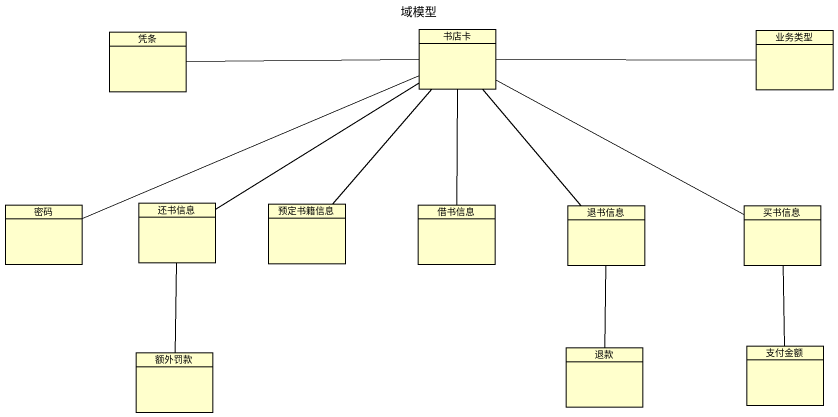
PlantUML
@startuml
title 域模型
hide circle
hide empty members
class 凭条
class 书店卡
class 业务类型
class 密码
class 还书信息
class 预定书籍信息
class 借书信息
class 退书信息
class 买书信息
class 额外罚款
class 退款
class 支付金额
书店卡 -left- 凭条
书店卡 -right- 业务类型
书店卡 -left- 密码
书店卡 -- 还书信息
书店卡 -- 预定书籍信息
书店卡 -- 借书信息
书店卡 -- 退书信息
书店卡 -right- 买书信息
还书信息 -- 额外罚款
退书信息 -- 退款
买书信息 -- 支付金额
@enduml
